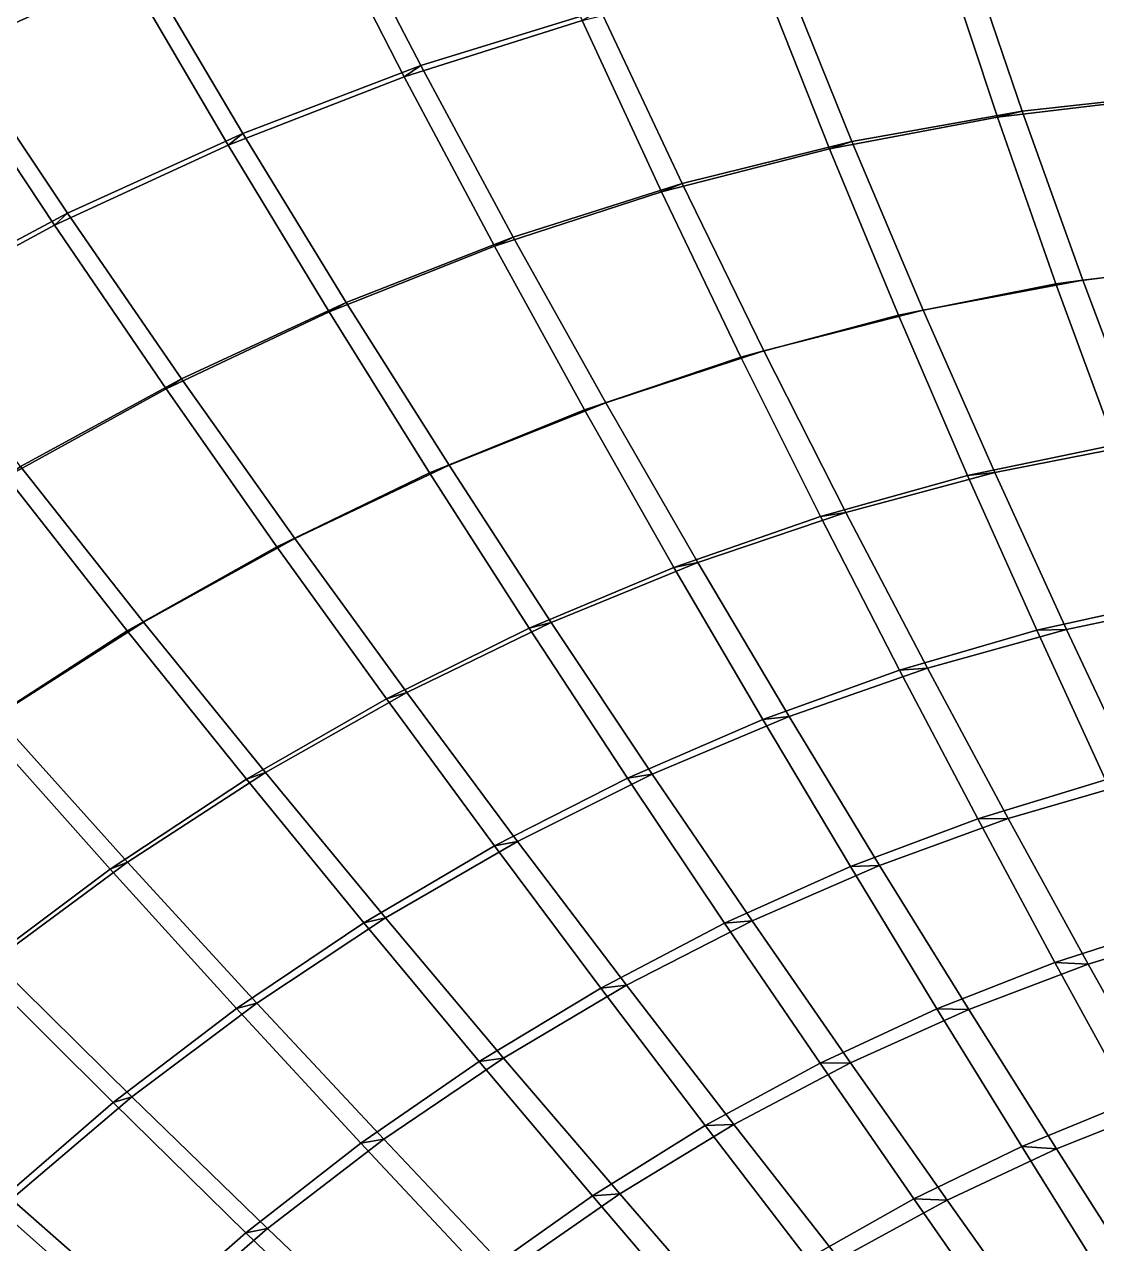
# Model space of a CAD drawing. Header units: metres. Extents: x -2184624 to 1125696, y -1900362 to 1900362.
# Drawn here: x -551038 to -291223, y 534215 to 829668 of the extents above; entities that cross this region are included whole.
import ezdxf

# ---------------------------------------------------------------- set-up
doc = ezdxf.new("R2010")
doc.units = ezdxf.units.M

msp = doc.modelspace()

# ---------------------------------------------------------------- linework, layer by layer
for points in [[(-568374.1, 825497.8, 518238.47), (-596296.6, 868644.2, 513343.06), (-548344.06, 889722.9, 503576.94), (-523217.12, 845692.3, 508190.12)], [(-570933.75, 822083.06, 499198.16), (-598289.75, 864705.94, 494231.94), (-550800.44, 885840.25, 484298.2), (-526221.6, 842351.7, 488986.88)], [(-454986.9, 819664.5, 499900.3), (-477371.88, 862793.94, 497687.3), (-431048.53, 876757.8, 486726), (-411419.12, 833135.7, 488677.8)], [(-458994.6, 816975, 480598.88), (-480835.62, 859569.8, 478313.94), (-434984.4, 873695.3, 467175.8), (-415883, 830623.44, 469206.3)], [(-498102.72, 803235.7, 510652.4), (-523217.12, 845692.3, 508190.12), (-477371.88, 862793.94, 497687.3), (-454986.9, 819664.5, 499900.3)], [(-480835.62, 859569.8, 478313.94), (-477371.88, 862793.94, 497687.3), (-454986.9, 819664.5, 499900.3), (-458994.6, 816975, 480598.88)], [(-458994.6, 816975, 480598.88), (-454986.9, 819664.5, 499900.3), (-477371.88, 862793.94, 497687.3), (-480835.62, 859569.8, 478313.94)], [(-501667.4, 800412.94, 491515.03), (-526221.6, 842351.7, 488986.88), (-480835.62, 859569.8, 478313.94), (-458994.6, 816975, 480598.88)], [(-315227.8, 807168.8, 444611.6), (-329147.53, 849086.44, 444960.3), (-285932.53, 853888.4, 432080.8), (-274650.2, 812036.44, 431500.84)], [(-309297.88, 808625.94, 464347.66), (-323736.84, 851099.2, 464787.56), (-280034.03, 855571.9, 452092.2), (-268244.5, 813152.8, 451410.28)], [(-350499.06, 801267.5, 476770.12), (-367600.8, 843619.44, 476977.34), (-323736.84, 851099.2, 464787.56), (-309297.88, 808625.94, 464347.66)], [(-329147.53, 849086.44, 444960.3), (-323736.84, 851099.2, 464787.56), (-309297.88, 808625.94, 464347.66), (-315227.8, 807168.8, 444611.6)], [(-315227.8, 807168.8, 444611.6), (-309297.88, 808625.94, 464347.66), (-323736.84, 851099.2, 464787.56), (-329147.53, 849086.44, 444960.3)], [(-355963.3, 799522.5, 457204.7), (-372532.8, 841331.7, 457330.34), (-329147.53, 849086.44, 444960.3), (-315227.8, 807168.8, 444611.6)], [(-570933.75, 822083.06, 499198.16), (-568374.1, 825497.8, 518238.47), (-523217.12, 845692.3, 508190.12), (-526221.6, 842351.7, 488986.88)], [(-526221.6, 842351.7, 488986.88), (-523217.12, 845692.3, 508190.12), (-568374.1, 825497.8, 518238.47), (-570933.75, 822083.06, 499198.16)], [(-540569.44, 783891.44, 520938.06), (-568374.1, 825497.8, 518238.47), (-523217.12, 845692.3, 508190.12), (-498102.72, 803235.7, 510652.4)], [(-526221.6, 842351.7, 488986.88), (-523217.12, 845692.3, 508190.12), (-498102.72, 803235.7, 510652.4), (-501667.4, 800412.94, 491515.03)], [(-501667.4, 800412.94, 491515.03), (-498102.72, 803235.7, 510652.4), (-523217.12, 845692.3, 508190.12), (-526221.6, 842351.7, 488986.88)], [(-543705.56, 780976.3, 501958.3), (-570933.75, 822083.06, 499198.16), (-526221.6, 842351.7, 488986.88), (-501667.4, 800412.94, 491515.03)], [(-391653.53, 791080.75, 488693.4), (-411419.12, 833135.7, 488677.8), (-367600.8, 843619.44, 476977.34), (-350499.06, 801267.5, 476770.12)], [(-372532.8, 841331.7, 457330.34), (-367600.8, 843619.44, 476977.34), (-350499.06, 801267.5, 476770.12), (-355963.3, 799522.5, 457204.7)], [(-355963.3, 799522.5, 457204.7), (-350499.06, 801267.5, 476770.12), (-367600.8, 843619.44, 476977.34), (-372532.8, 841331.7, 457330.34)], [(-396663.34, 789097.1, 469294.97), (-415883, 830623.44, 469206.3), (-372532.8, 841331.7, 457330.34), (-355963.3, 799522.5, 457204.7)], [(-458994.6, 816975, 480598.88), (-454986.9, 819664.5, 499900.3), (-411419.12, 833135.7, 488677.8), (-415883, 830623.44, 469206.3)], [(-415883, 830623.44, 469206.3), (-411419.12, 833135.7, 488677.8), (-454986.9, 819664.5, 499900.3), (-458994.6, 816975, 480598.88)], [(-437137.16, 775904.9, 480892.94), (-458994.6, 816975, 480598.88), (-415883, 830623.44, 469206.3), (-396663.34, 789097.1, 469294.97)], [(-432569.4, 778081.1, 500128.88), (-454986.9, 819664.5, 499900.3), (-411419.12, 833135.7, 488677.8), (-391653.53, 791080.75, 488693.4)], [(-415883, 830623.44, 469206.3), (-411419.12, 833135.7, 488677.8), (-391653.53, 791080.75, 488693.4), (-396663.34, 789097.1, 469294.97)], [(-396663.34, 789097.1, 469294.97), (-391653.53, 791080.75, 488693.4), (-411419.12, 833135.7, 488677.8), (-415883, 830623.44, 469206.3)], [(-582193.2, 761685.8, 530758.44), (-612636.6, 802268, 527833.5), (-568374.1, 825497.8, 518238.47), (-540569.44, 783891.44, 520938.06)], [(-570933.75, 822083.06, 499198.16), (-568374.1, 825497.8, 518238.47), (-540569.44, 783891.44, 520938.06), (-543705.56, 780976.3, 501958.3)], [(-543705.56, 780976.3, 501958.3), (-540569.44, 783891.44, 520938.06), (-568374.1, 825497.8, 518238.47), (-570933.75, 822083.06, 499198.16)], [(-584916.44, 758716.56, 511929.6), (-614767, 798818.4, 508948.84), (-570933.75, 822083.06, 499198.16), (-543705.56, 780976.3, 501958.3)], [(-501667.4, 800412.94, 491515.03), (-498102.72, 803235.7, 510652.4), (-454986.9, 819664.5, 499900.3), (-458994.6, 816975, 480598.88)], [(-458994.6, 816975, 480598.88), (-454986.9, 819664.5, 499900.3), (-498102.72, 803235.7, 510652.4), (-501667.4, 800412.94, 491515.03)], [(-473058.1, 762297.2, 511083.88), (-498102.72, 803235.7, 510652.4), (-454986.9, 819664.5, 499900.3), (-432569.4, 778081.1, 500128.88)], [(-458994.6, 816975, 480598.88), (-454986.9, 819664.5, 499900.3), (-432569.4, 778081.1, 500128.88), (-437137.16, 775904.9, 480892.94)], [(-437137.16, 775904.9, 480892.94), (-432569.4, 778081.1, 500128.88), (-454986.9, 819664.5, 499900.3), (-458994.6, 816975, 480598.88)], [(-477197.34, 759971.06, 492005.25), (-501667.4, 800412.94, 491515.03), (-458994.6, 816975, 480598.88), (-437137.16, 775904.9, 480892.94)], [(-315227.8, 807168.8, 444611.6), (-309297.88, 808625.94, 464347.66), (-268244.5, 813152.8, 451410.28), (-274650.2, 812036.44, 431500.84)], [(-274650.2, 812036.44, 431500.84), (-268244.5, 813152.8, 451410.28), (-309297.88, 808625.94, 464347.66), (-315227.8, 807168.8, 444611.6)], [(-294594.66, 767683.94, 462185.28), (-309297.88, 808625.94, 464347.66), (-268244.5, 813152.8, 451410.28), (-256090.84, 772268.94, 449060.5)], [(-301066.72, 766762.94, 442539.16), (-315227.8, 807168.8, 444611.6), (-274650.2, 812036.44, 431500.84), (-263028, 771699.8, 429252.8)], [(-355963.3, 799522.5, 457204.7), (-350499.06, 801267.5, 476770.12), (-309297.88, 808625.94, 464347.66), (-315227.8, 807168.8, 444611.6)], [(-315227.8, 807168.8, 444611.6), (-309297.88, 808625.94, 464347.66), (-350499.06, 801267.5, 476770.12), (-355963.3, 799522.5, 457204.7)], [(-339249.84, 759215.25, 455302.12), (-355963.3, 799522.5, 457204.7), (-315227.8, 807168.8, 444611.6), (-301066.72, 766762.94, 442539.16)], [(-333231.97, 760436.75, 474788.12), (-350499.06, 801267.5, 476770.12), (-309297.88, 808625.94, 464347.66), (-294594.66, 767683.94, 462185.28)], [(-315227.8, 807168.8, 444611.6), (-309297.88, 808625.94, 464347.66), (-294594.66, 767683.94, 462185.28), (-301066.72, 766762.94, 442539.16)], [(-301066.72, 766762.94, 442539.16), (-294594.66, 767683.94, 462185.28), (-309297.88, 808625.94, 464347.66), (-315227.8, 807168.8, 444611.6)], [(-543705.56, 780976.3, 501958.3), (-540569.44, 783891.44, 520938.06), (-498102.72, 803235.7, 510652.4), (-501667.4, 800412.94, 491515.03)], [(-501667.4, 800412.94, 491515.03), (-498102.72, 803235.7, 510652.4), (-540569.44, 783891.44, 520938.06), (-543705.56, 780976.3, 501958.3)], [(-512934.38, 743769.4, 521562.28), (-540569.44, 783891.44, 520938.06), (-498102.72, 803235.7, 510652.4), (-473058.1, 762297.2, 511083.88)], [(-501667.4, 800412.94, 491515.03), (-498102.72, 803235.7, 510652.4), (-473058.1, 762297.2, 511083.88), (-477197.34, 759971.06, 492005.25)], [(-477197.34, 759971.06, 492005.25), (-473058.1, 762297.2, 511083.88), (-498102.72, 803235.7, 510652.4), (-501667.4, 800412.94, 491515.03)], [(-396663.34, 789097.1, 469294.97), (-391653.53, 791080.75, 488693.4), (-350499.06, 801267.5, 476770.12), (-355963.3, 799522.5, 457204.7)], [(-355963.3, 799522.5, 457204.7), (-350499.06, 801267.5, 476770.12), (-391653.53, 791080.75, 488693.4), (-396663.34, 789097.1, 469294.97)], [(-371821.34, 750530.44, 486884.1), (-391653.53, 791080.75, 488693.4), (-350499.06, 801267.5, 476770.12), (-333231.97, 760436.75, 474788.12)], [(-355963.3, 799522.5, 457204.7), (-350499.06, 801267.5, 476770.12), (-333231.97, 760436.75, 474788.12), (-339249.84, 759215.25, 455302.12)], [(-339249.84, 759215.25, 455302.12), (-333231.97, 760436.75, 474788.12), (-350499.06, 801267.5, 476770.12), (-355963.3, 799522.5, 457204.7)], [(-516659.62, 741333.25, 502635.22), (-543705.56, 780976.3, 501958.3), (-501667.4, 800412.94, 491515.03), (-477197.34, 759971.06, 492005.25)], [(-377396.9, 749056.56, 467555.66), (-396663.34, 789097.1, 469294.97), (-355963.3, 799522.5, 457204.7), (-339249.84, 759215.25, 455302.12)], [(-437137.16, 775904.9, 480892.94), (-432569.4, 778081.1, 500128.88), (-391653.53, 791080.75, 488693.4), (-396663.34, 789097.1, 469294.97)], [(-396663.34, 789097.1, 469294.97), (-391653.53, 791080.75, 488693.4), (-432569.4, 778081.1, 500128.88), (-437137.16, 775904.9, 480892.94)], [(-415329.22, 736299.3, 479309.78), (-437137.16, 775904.9, 480892.94), (-396663.34, 789097.1, 469294.97), (-377396.9, 749056.56, 467555.66)], [(-410183.03, 737980.94, 498484.22), (-432569.4, 778081.1, 500128.88), (-391653.53, 791080.75, 488693.4), (-371821.34, 750530.44, 486884.1)], [(-396663.34, 789097.1, 469294.97), (-391653.53, 791080.75, 488693.4), (-371821.34, 750530.44, 486884.1), (-377396.9, 749056.56, 467555.66)], [(-377396.9, 749056.56, 467555.66), (-371821.34, 750530.44, 486884.1), (-391653.53, 791080.75, 488693.4), (-396663.34, 789097.1, 469294.97)], [(-584916.44, 758716.56, 511929.6), (-582193.2, 761685.8, 530758.44), (-540569.44, 783891.44, 520938.06), (-543705.56, 780976.3, 501958.3)], [(-543705.56, 780976.3, 501958.3), (-540569.44, 783891.44, 520938.06), (-582193.2, 761685.8, 530758.44), (-584916.44, 758716.56, 511929.6)], [(-552017, 722548.9, 531565.56), (-582193.2, 761685.8, 530758.44), (-540569.44, 783891.44, 520938.06), (-512934.38, 743769.4, 521562.28)], [(-543705.56, 780976.3, 501958.3), (-540569.44, 783891.44, 520938.06), (-512934.38, 743769.4, 521562.28), (-516659.62, 741333.25, 502635.22)], [(-516659.62, 741333.25, 502635.22), (-512934.38, 743769.4, 521562.28), (-540569.44, 783891.44, 520938.06), (-543705.56, 780976.3, 501958.3)], [(-555343.9, 720039.9, 512784.03), (-584916.44, 758716.56, 511929.6), (-543705.56, 780976.3, 501958.3), (-516659.62, 741333.25, 502635.22)], [(-477197.34, 759971.06, 492005.25), (-473058.1, 762297.2, 511083.88), (-432569.4, 778081.1, 500128.88), (-437137.16, 775904.9, 480892.94)], [(-437137.16, 775904.9, 480892.94), (-432569.4, 778081.1, 500128.88), (-473058.1, 762297.2, 511083.88), (-477197.34, 759971.06, 492005.25)], [(-448140.34, 722814.9, 509595.72), (-473058.1, 762297.2, 511083.88), (-432569.4, 778081.1, 500128.88), (-410183.03, 737980.94, 498484.22)], [(-437137.16, 775904.9, 480892.94), (-432569.4, 778081.1, 500128.88), (-410183.03, 737980.94, 498484.22), (-415329.22, 736299.3, 479309.78)], [(-415329.22, 736299.3, 479309.78), (-410183.03, 737980.94, 498484.22), (-432569.4, 778081.1, 500128.88), (-437137.16, 775904.9, 480892.94)], [(-452870.9, 720967.1, 490571.1), (-477197.34, 759971.06, 492005.25), (-437137.16, 775904.9, 480892.94), (-415329.22, 736299.3, 479309.78)], [(-301066.72, 766762.94, 442539.16), (-294594.66, 767683.94, 462185.28), (-256090.84, 772268.94, 449060.5), (-263028, 771699.8, 429252.8)], [(-263028, 771699.8, 429252.8), (-256090.84, 772268.94, 449060.5), (-294594.66, 767683.94, 462185.28), (-301066.72, 766762.94, 442539.16)], [(-286748.66, 727804.56, 438849.7), (-301066.72, 766762.94, 442539.16), (-263028, 771699.8, 429252.8), (-251157.2, 732816.75, 425443.53)], [(-279710.1, 728206.94, 458404.44), (-294594.66, 767683.94, 462185.28), (-256090.84, 772268.94, 449060.5), (-243663.02, 732856.5, 445146.97)], [(-339249.84, 759215.25, 455302.12), (-333231.97, 760436.75, 474788.12), (-294594.66, 767683.94, 462185.28), (-301066.72, 766762.94, 442539.16)], [(-301066.72, 766762.94, 442539.16), (-294594.66, 767683.94, 462185.28), (-333231.97, 760436.75, 474788.12), (-339249.84, 759215.25, 455302.12)], [(-322471.3, 720344.5, 451728.72), (-339249.84, 759215.25, 455302.12), (-301066.72, 766762.94, 442539.16), (-286748.66, 727804.56, 438849.7)], [(-315876.7, 721059.5, 471134.84), (-333231.97, 760436.75, 474788.12), (-294594.66, 767683.94, 462185.28), (-279710.1, 728206.94, 458404.44)], [(-301066.72, 766762.94, 442539.16), (-294594.66, 767683.94, 462185.28), (-279710.1, 728206.94, 458404.44), (-286748.66, 727804.56, 438849.7)], [(-286748.66, 727804.56, 438849.7), (-279710.1, 728206.94, 458404.44), (-294594.66, 767683.94, 462185.28), (-301066.72, 766762.94, 442539.16)], [(-516659.62, 741333.25, 502635.22), (-512934.38, 743769.4, 521562.28), (-473058.1, 762297.2, 511083.88), (-477197.34, 759971.06, 492005.25)], [(-477197.34, 759971.06, 492005.25), (-473058.1, 762297.2, 511083.88), (-512934.38, 743769.4, 521562.28), (-516659.62, 741333.25, 502635.22)], [(-485520.97, 705070.4, 520222.8), (-512934.38, 743769.4, 521562.28), (-473058.1, 762297.2, 511083.88), (-448140.34, 722814.9, 509595.72)], [(-477197.34, 759971.06, 492005.25), (-473058.1, 762297.2, 511083.88), (-448140.34, 722814.9, 509595.72), (-452870.9, 720967.1, 490571.1)], [(-452870.9, 720967.1, 490571.1), (-448140.34, 722814.9, 509595.72), (-473058.1, 762297.2, 511083.88), (-477197.34, 759971.06, 492005.25)], [(-489850.6, 703095.25, 501343), (-516659.62, 741333.25, 502635.22), (-477197.34, 759971.06, 492005.25), (-452870.9, 720967.1, 490571.1)], [(-377396.9, 749056.56, 467555.66), (-371821.34, 750530.44, 486884.1), (-333231.97, 760436.75, 474788.12), (-339249.84, 759215.25, 455302.12)], [(-339249.84, 759215.25, 455302.12), (-333231.97, 760436.75, 474788.12), (-371821.34, 750530.44, 486884.1), (-377396.9, 749056.56, 467555.66)], [(-351992.97, 711417.25, 483352.84), (-371821.34, 750530.44, 486884.1), (-333231.97, 760436.75, 474788.12), (-315876.7, 721059.5, 471134.84)], [(-339249.84, 759215.25, 455302.12), (-333231.97, 760436.75, 474788.12), (-315876.7, 721059.5, 471134.84), (-322471.3, 720344.5, 451728.72)], [(-322471.3, 720344.5, 451728.72), (-315876.7, 721059.5, 471134.84), (-333231.97, 760436.75, 474788.12), (-339249.84, 759215.25, 455302.12)], [(-358156.16, 710436.25, 464093.9), (-377396.9, 749056.56, 467555.66), (-339249.84, 759215.25, 455302.12), (-322471.3, 720344.5, 451728.72)], [(-415329.22, 736299.3, 479309.78), (-410183.03, 737980.94, 498484.22), (-371821.34, 750530.44, 486884.1), (-377396.9, 749056.56, 467555.66)], [(-377396.9, 749056.56, 467555.66), (-371821.34, 750530.44, 486884.1), (-410183.03, 737980.94, 498484.22), (-415329.22, 736299.3, 479309.78)], [(-387891.44, 699295.9, 495069.1), (-410183.03, 737980.94, 498484.22), (-371821.34, 750530.44, 486884.1), (-351992.97, 711417.25, 483352.84)], [(-377396.9, 749056.56, 467555.66), (-371821.34, 750530.44, 486884.1), (-351992.97, 711417.25, 483352.84), (-358156.16, 710436.25, 464093.9)], [(-358156.16, 710436.25, 464093.9), (-351992.97, 711417.25, 483352.84), (-371821.34, 750530.44, 486884.1), (-377396.9, 749056.56, 467555.66)], [(-393636.56, 698092.4, 475954.84), (-415329.22, 736299.3, 479309.78), (-377396.9, 749056.56, 467555.66), (-358156.16, 710436.25, 464093.9)], [(-555343.9, 720039.9, 512784.03), (-552017, 722548.9, 531565.56), (-512934.38, 743769.4, 521562.28), (-516659.62, 741333.25, 502635.22)], [(-516659.62, 741333.25, 502635.22), (-512934.38, 743769.4, 521562.28), (-552017, 722548.9, 531565.56), (-555343.9, 720039.9, 512784.03)], [(-522154.66, 684796.56, 530366.3), (-552017, 722548.9, 531565.56), (-512934.38, 743769.4, 521562.28), (-485520.97, 705070.4, 520222.8)], [(-516659.62, 741333.25, 502635.22), (-512934.38, 743769.4, 521562.28), (-485520.97, 705070.4, 520222.8), (-489850.6, 703095.25, 501343)], [(-489850.6, 703095.25, 501343), (-485520.97, 705070.4, 520222.8), (-512934.38, 743769.4, 521562.28), (-516659.62, 741333.25, 502635.22)], [(-526098.9, 682730.3, 511625.9), (-555343.9, 720039.9, 512784.03), (-516659.62, 741333.25, 502635.22), (-489850.6, 703095.25, 501343)], [(-452870.9, 720967.1, 490571.1), (-448140.34, 722814.9, 509595.72), (-410183.03, 737980.94, 498484.22), (-415329.22, 736299.3, 479309.78)], [(-415329.22, 736299.3, 479309.78), (-410183.03, 737980.94, 498484.22), (-448140.34, 722814.9, 509595.72), (-452870.9, 720967.1, 490571.1)], [(-428748.8, 683335.1, 487317.94), (-452870.9, 720967.1, 490571.1), (-415329.22, 736299.3, 479309.78), (-393636.56, 698092.4, 475954.84)], [(-423407.75, 684720.6, 506290.75), (-448140.34, 722814.9, 509595.72), (-410183.03, 737980.94, 498484.22), (-387891.44, 699295.9, 495069.1)], [(-415329.22, 736299.3, 479309.78), (-410183.03, 737980.94, 498484.22), (-387891.44, 699295.9, 495069.1), (-393636.56, 698092.4, 475954.84)], [(-393636.56, 698092.4, 475954.84), (-387891.44, 699295.9, 495069.1), (-410183.03, 737980.94, 498484.22), (-415329.22, 736299.3, 479309.78)], [(-322471.3, 720344.5, 451728.72), (-315876.7, 721059.5, 471134.84), (-279710.1, 728206.94, 458404.44), (-286748.66, 727804.56, 438849.7)], [(-286748.66, 727804.56, 438849.7), (-279710.1, 728206.94, 458404.44), (-315876.7, 721059.5, 471134.84), (-322471.3, 720344.5, 451728.72)], [(-305705.8, 682839.8, 446583.56), (-322471.3, 720344.5, 451728.72), (-286748.66, 727804.56, 438849.7), (-272358.4, 690224.44, 433642.84)], [(-298509.38, 683063.94, 465906.56), (-315876.7, 721059.5, 471134.84), (-279710.1, 728206.94, 458404.44), (-264727.34, 690124.2, 453101.9)], [(-557876.5, 662052.8, 540024.8), (-590129.4, 698698.75, 541092.1), (-552017, 722548.9, 531565.56), (-522154.66, 684796.56, 530366.3)], [(-555343.9, 720039.9, 512784.03), (-552017, 722548.9, 531565.56), (-522154.66, 684796.56, 530366.3), (-526098.9, 682730.3, 511625.9)], [(-526098.9, 682730.3, 511625.9), (-522154.66, 684796.56, 530366.3), (-552017, 722548.9, 531565.56), (-555343.9, 720039.9, 512784.03)], [(-489850.6, 703095.25, 501343), (-485520.97, 705070.4, 520222.8), (-448140.34, 722814.9, 509595.72), (-452870.9, 720967.1, 490571.1)], [(-452870.9, 720967.1, 490571.1), (-448140.34, 722814.9, 509595.72), (-485520.97, 705070.4, 520222.8), (-489850.6, 703095.25, 501343)], [(-463332.25, 666197.9, 498186.12), (-489850.6, 703095.25, 501343), (-452870.9, 720967.1, 490571.1), (-428748.8, 683335.1, 487317.94)], [(-458380.38, 667727.6, 517021.7), (-485520.97, 705070.4, 520222.8), (-448140.34, 722814.9, 509595.72), (-423407.75, 684720.6, 506290.75)], [(-452870.9, 720967.1, 490571.1), (-448140.34, 722814.9, 509595.72), (-423407.75, 684720.6, 506290.75), (-428748.8, 683335.1, 487317.94)], [(-428748.8, 683335.1, 487317.94), (-423407.75, 684720.6, 506290.75), (-448140.34, 722814.9, 509595.72), (-452870.9, 720967.1, 490571.1)], [(-358156.16, 710436.25, 464093.9), (-351992.97, 711417.25, 483352.84), (-315876.7, 721059.5, 471134.84), (-322471.3, 720344.5, 451728.72)], [(-322471.3, 720344.5, 451728.72), (-315876.7, 721059.5, 471134.84), (-351992.97, 711417.25, 483352.84), (-358156.16, 710436.25, 464093.9)], [(-332238.38, 673668.7, 478195.34), (-351992.97, 711417.25, 483352.84), (-315876.7, 721059.5, 471134.84), (-298509.38, 683063.94, 465906.56)], [(-322471.3, 720344.5, 451728.72), (-315876.7, 721059.5, 471134.84), (-298509.38, 683063.94, 465906.56), (-305705.8, 682839.8, 446583.56)], [(-305705.8, 682839.8, 446583.56), (-298509.38, 683063.94, 465906.56), (-315876.7, 721059.5, 471134.84), (-322471.3, 720344.5, 451728.72)], [(-561451.75, 659928.8, 521417.94), (-593074.4, 696151.4, 522449.53), (-555343.9, 720039.9, 512784.03), (-526098.9, 682730.3, 511625.9)], [(-339013.2, 673165.44, 459008.22), (-358156.16, 710436.25, 464093.9), (-322471.3, 720344.5, 451728.72), (-305705.8, 682839.8, 446583.56)], [(-393636.56, 698092.4, 475954.84), (-387891.44, 699295.9, 495069.1), (-351992.97, 711417.25, 483352.84), (-358156.16, 710436.25, 464093.9)], [(-358156.16, 710436.25, 464093.9), (-351992.97, 711417.25, 483352.84), (-387891.44, 699295.9, 495069.1), (-393636.56, 698092.4, 475954.84)], [(-372125.66, 661213, 470925.97), (-393636.56, 698092.4, 475954.84), (-358156.16, 710436.25, 464093.9), (-339013.2, 673165.44, 459008.22)], [(-365758.72, 661953, 489978.66), (-387891.44, 699295.9, 495069.1), (-351992.97, 711417.25, 483352.84), (-332238.38, 673668.7, 478195.34)], [(-358156.16, 710436.25, 464093.9), (-351992.97, 711417.25, 483352.84), (-332238.38, 673668.7, 478195.34), (-339013.2, 673165.44, 459008.22)], [(-339013.2, 673165.44, 459008.22), (-332238.38, 673668.7, 478195.34), (-351992.97, 711417.25, 483352.84), (-358156.16, 710436.25, 464093.9)], [(-526098.9, 682730.3, 511625.9), (-522154.66, 684796.56, 530366.3), (-485520.97, 705070.4, 520222.8), (-489850.6, 703095.25, 501343)], [(-489850.6, 703095.25, 501343), (-485520.97, 705070.4, 520222.8), (-522154.66, 684796.56, 530366.3), (-526098.9, 682730.3, 511625.9)], [(-492651.47, 648362.94, 527262.75), (-522154.66, 684796.56, 530366.3), (-485520.97, 705070.4, 520222.8), (-458380.38, 667727.6, 517021.7)], [(-489850.6, 703095.25, 501343), (-485520.97, 705070.4, 520222.8), (-458380.38, 667727.6, 517021.7), (-463332.25, 666197.9, 498186.12)], [(-463332.25, 666197.9, 498186.12), (-458380.38, 667727.6, 517021.7), (-485520.97, 705070.4, 520222.8), (-489850.6, 703095.25, 501343)], [(-497229.6, 646724.2, 508559.75), (-526098.9, 682730.3, 511625.9), (-489850.6, 703095.25, 501343), (-463332.25, 666197.9, 498186.12)], [(-428748.8, 683335.1, 487317.94), (-423407.75, 684720.6, 506290.75), (-387891.44, 699295.9, 495069.1), (-393636.56, 698092.4, 475954.84)], [(-393636.56, 698092.4, 475954.84), (-387891.44, 699295.9, 495069.1), (-423407.75, 684720.6, 506290.75), (-428748.8, 683335.1, 487317.94)], [(-404890.75, 647004.1, 482342.7), (-428748.8, 683335.1, 487317.94), (-393636.56, 698092.4, 475954.84), (-372125.66, 661213, 470925.97)], [(-398917.44, 647941.5, 501263.25), (-423407.75, 684720.6, 506290.75), (-387891.44, 699295.9, 495069.1), (-365758.72, 661953, 489978.66)], [(-393636.56, 698092.4, 475954.84), (-387891.44, 699295.9, 495069.1), (-365758.72, 661953, 489978.66), (-372125.66, 661213, 470925.97)], [(-372125.66, 661213, 470925.97), (-365758.72, 661953, 489978.66), (-387891.44, 699295.9, 495069.1), (-393636.56, 698092.4, 475954.84)], [(-289031.84, 646626.7, 439958.9), (-305705.8, 682839.8, 446583.56), (-272358.4, 690224.44, 433642.84), (-257980.48, 653949.5, 427012.53)], [(-305705.8, 682839.8, 446583.56), (-298509.38, 683063.94, 465906.56), (-264727.34, 690124.2, 453101.9), (-272358.4, 690224.44, 433642.84)], [(-272358.4, 690224.44, 433642.84), (-264727.34, 690124.2, 453101.9), (-298509.38, 683063.94, 465906.56), (-305705.8, 682839.8, 446583.56)], [(-281206.53, 646374.06, 459192.47), (-298509.38, 683063.94, 465906.56), (-264727.34, 690124.2, 453101.9), (-249729.02, 653361.25, 446368.53)], [(-561451.75, 659928.8, 521417.94), (-557876.5, 662052.8, 540024.8), (-522154.66, 684796.56, 530366.3), (-526098.9, 682730.3, 511625.9)], [(-526098.9, 682730.3, 511625.9), (-522154.66, 684796.56, 530366.3), (-557876.5, 662052.8, 540024.8), (-561451.75, 659928.8, 521417.94)], [(-530287.8, 624967.5, 518436.88), (-561451.75, 659928.8, 521417.94), (-526098.9, 682730.3, 511625.9), (-497229.6, 646724.2, 508559.75)], [(-526067.06, 626682.9, 537012.5), (-557876.5, 662052.8, 540024.8), (-522154.66, 684796.56, 530366.3), (-492651.47, 648362.94, 527262.75)], [(-526098.9, 682730.3, 511625.9), (-522154.66, 684796.56, 530366.3), (-492651.47, 648362.94, 527262.75), (-497229.6, 646724.2, 508559.75)], [(-497229.6, 646724.2, 508559.75), (-492651.47, 648362.94, 527262.75), (-522154.66, 684796.56, 530366.3), (-526098.9, 682730.3, 511625.9)], [(-463332.25, 666197.9, 498186.12), (-458380.38, 667727.6, 517021.7), (-423407.75, 684720.6, 506290.75), (-428748.8, 683335.1, 487317.94)], [(-428748.8, 683335.1, 487317.94), (-423407.75, 684720.6, 506290.75), (-458380.38, 667727.6, 517021.7), (-463332.25, 666197.9, 498186.12)], [(-437159.5, 630570.5, 493261.1), (-463332.25, 666197.9, 498186.12), (-428748.8, 683335.1, 487317.94), (-404890.75, 647004.1, 482342.7)], [(-431564.8, 631668.6, 512052.78), (-458380.38, 667727.6, 517021.7), (-423407.75, 684720.6, 506290.75), (-398917.44, 647941.5, 501263.25)], [(-428748.8, 683335.1, 487317.94), (-423407.75, 684720.6, 506290.75), (-398917.44, 647941.5, 501263.25), (-404890.75, 647004.1, 482342.7)], [(-404890.75, 647004.1, 482342.7), (-398917.44, 647941.5, 501263.25), (-423407.75, 684720.6, 506290.75), (-428748.8, 683335.1, 487317.94)], [(-339013.2, 673165.44, 459008.22), (-332238.38, 673668.7, 478195.34), (-298509.38, 683063.94, 465906.56), (-305705.8, 682839.8, 446583.56)], [(-305705.8, 682839.8, 446583.56), (-298509.38, 683063.94, 465906.56), (-332238.38, 673668.7, 478195.34), (-339013.2, 673165.44, 459008.22)], [(-320040.28, 637168.56, 452389.56), (-339013.2, 673165.44, 459008.22), (-305705.8, 682839.8, 446583.56), (-289031.84, 646626.7, 439958.9)], [(-312627.53, 637207.7, 471499.62), (-332238.38, 673668.7, 478195.34), (-298509.38, 683063.94, 465906.56), (-281206.53, 646374.06, 459192.47)], [(-305705.8, 682839.8, 446583.56), (-298509.38, 683063.94, 465906.56), (-281206.53, 646374.06, 459192.47), (-289031.84, 646626.7, 439958.9)], [(-289031.84, 646626.7, 439958.9), (-281206.53, 646374.06, 459192.47), (-298509.38, 683063.94, 465906.56), (-305705.8, 682839.8, 446583.56)], [(-372125.66, 661213, 470925.97), (-365758.72, 661953, 489978.66), (-332238.38, 673668.7, 478195.34), (-339013.2, 673165.44, 459008.22)], [(-339013.2, 673165.44, 459008.22), (-332238.38, 673668.7, 478195.34), (-365758.72, 661953, 489978.66), (-372125.66, 661213, 470925.97)], [(-343848.4, 625875.94, 483299.8), (-365758.72, 661953, 489978.66), (-332238.38, 673668.7, 478195.34), (-312627.53, 637207.7, 471499.62)], [(-339013.2, 673165.44, 459008.22), (-332238.38, 673668.7, 478195.34), (-312627.53, 637207.7, 471499.62), (-320040.28, 637168.56, 452389.56)], [(-320040.28, 637168.56, 452389.56), (-312627.53, 637207.7, 471499.62), (-332238.38, 673668.7, 478195.34), (-339013.2, 673165.44, 459008.22)], [(-350862.53, 625586.2, 464312.94), (-372125.66, 661213, 470925.97), (-339013.2, 673165.44, 459008.22), (-320040.28, 637168.56, 452389.56)], [(-497229.6, 646724.2, 508559.75), (-492651.47, 648362.94, 527262.75), (-458380.38, 667727.6, 517021.7), (-463332.25, 666197.9, 498186.12)], [(-463332.25, 666197.9, 498186.12), (-458380.38, 667727.6, 517021.7), (-492651.47, 648362.94, 527262.75), (-497229.6, 646724.2, 508559.75)], [(-463553.66, 613177.44, 522348.5), (-492651.47, 648362.94, 527262.75), (-458380.38, 667727.6, 517021.7), (-431564.8, 631668.6, 512052.78)], [(-463332.25, 666197.9, 498186.12), (-458380.38, 667727.6, 517021.7), (-431564.8, 631668.6, 512052.78), (-437159.5, 630570.5, 493261.1)], [(-437159.5, 630570.5, 493261.1), (-431564.8, 631668.6, 512052.78), (-458380.38, 667727.6, 517021.7), (-463332.25, 666197.9, 498186.12)], [(-468785.22, 611952.7, 503681.75), (-497229.6, 646724.2, 508559.75), (-463332.25, 666197.9, 498186.12), (-437159.5, 630570.5, 493261.1)], [(-558477, 602752.7, 546268), (-592525.7, 636908.1, 549194.9), (-557876.5, 662052.8, 540024.8), (-526067.06, 626682.9, 537012.5)], [(-561451.75, 659928.8, 521417.94), (-557876.5, 662052.8, 540024.8), (-526067.06, 626682.9, 537012.5), (-530287.8, 624967.5, 518436.88)], [(-530287.8, 624967.5, 518436.88), (-526067.06, 626682.9, 537012.5), (-557876.5, 662052.8, 540024.8), (-561451.75, 659928.8, 521417.94)], [(-404890.75, 647004.1, 482342.7), (-398917.44, 647941.5, 501263.25), (-365758.72, 661953, 489978.66), (-372125.66, 661213, 470925.97)], [(-372125.66, 661213, 470925.97), (-365758.72, 661953, 489978.66), (-398917.44, 647941.5, 501263.25), (-404890.75, 647004.1, 482342.7)], [(-374727.25, 612402.1, 494599.47), (-398917.44, 647941.5, 501263.25), (-365758.72, 661953, 489978.66), (-343848.4, 625875.94, 483299.8)], [(-372125.66, 661213, 470925.97), (-365758.72, 661953, 489978.66), (-343848.4, 625875.94, 483299.8), (-350862.53, 625586.2, 464312.94)], [(-350862.53, 625586.2, 464312.94), (-343848.4, 625875.94, 483299.8), (-365758.72, 661953, 489978.66), (-372125.66, 661213, 470925.97)], [(-562357.25, 600991.06, 527814.1), (-595749.06, 634757.6, 530715.25), (-561451.75, 659928.8, 521417.94), (-530287.8, 624967.5, 518436.88)], [(-381357.3, 611900, 475734.47), (-404890.75, 647004.1, 482342.7), (-372125.66, 661213, 470925.97), (-350862.53, 625586.2, 464312.94)], [(-530287.8, 624967.5, 518436.88), (-526067.06, 626682.9, 537012.5), (-492651.47, 648362.94, 527262.75), (-497229.6, 646724.2, 508559.75)], [(-497229.6, 646724.2, 508559.75), (-492651.47, 648362.94, 527262.75), (-526067.06, 626682.9, 537012.5), (-530287.8, 624967.5, 518436.88)], [(-494740.9, 592521, 532148.8), (-526067.06, 626682.9, 537012.5), (-492651.47, 648362.94, 527262.75), (-463553.66, 613177.44, 522348.5)], [(-497229.6, 646724.2, 508559.75), (-492651.47, 648362.94, 527262.75), (-463553.66, 613177.44, 522348.5), (-468785.22, 611952.7, 503681.75)], [(-468785.22, 611952.7, 503681.75), (-463553.66, 613177.44, 522348.5), (-492651.47, 648362.94, 527262.75), (-497229.6, 646724.2, 508559.75)], [(-437159.5, 630570.5, 493261.1), (-431564.8, 631668.6, 512052.78), (-398917.44, 647941.5, 501263.25), (-404890.75, 647004.1, 482342.7)], [(-404890.75, 647004.1, 482342.7), (-398917.44, 647941.5, 501263.25), (-431564.8, 631668.6, 512052.78), (-437159.5, 630570.5, 493261.1)], [(-405125.22, 596818.94, 505401.84), (-431564.8, 631668.6, 512052.78), (-398917.44, 647941.5, 501263.25), (-374727.25, 612402.1, 494599.47)], [(-404890.75, 647004.1, 482342.7), (-398917.44, 647941.5, 501263.25), (-374727.25, 612402.1, 494599.47), (-381357.3, 611900, 475734.47)], [(-381357.3, 611900, 475734.47), (-374727.25, 612402.1, 494599.47), (-398917.44, 647941.5, 501263.25), (-404890.75, 647004.1, 482342.7)], [(-499625.47, 591201.4, 513602.53), (-530287.8, 624967.5, 518436.88), (-497229.6, 646724.2, 508559.75), (-468785.22, 611952.7, 503681.75)], [(-411386.22, 596139.94, 486656.4), (-437159.5, 630570.5, 493261.1), (-404890.75, 647004.1, 482342.7), (-381357.3, 611900, 475734.47)], [(-301309.34, 602367.25, 444322.9), (-320040.28, 637168.56, 452389.56), (-289031.84, 646626.7, 439958.9), (-272526.8, 611626.6, 431941.16)], [(-320040.28, 637168.56, 452389.56), (-312627.53, 637207.7, 471499.62), (-281206.53, 646374.06, 459192.47), (-289031.84, 646626.7, 439958.9)], [(-289031.84, 646626.7, 439958.9), (-281206.53, 646374.06, 459192.47), (-312627.53, 637207.7, 471499.62), (-320040.28, 637168.56, 452389.56)], [(-293230.03, 601955.25, 463347.47), (-312627.53, 637207.7, 471499.62), (-281206.53, 646374.06, 459192.47), (-264043.2, 610910.9, 451075.72)], [(-350862.53, 625586.2, 464312.94), (-343848.4, 625875.94, 483299.8), (-312627.53, 637207.7, 471499.62), (-320040.28, 637168.56, 452389.56)], [(-320040.28, 637168.56, 452389.56), (-312627.53, 637207.7, 471499.62), (-343848.4, 625875.94, 483299.8), (-350862.53, 625586.2, 464312.94)], [(-329913.2, 591133.6, 456199.16), (-350862.53, 625586.2, 464312.94), (-320040.28, 637168.56, 452389.56), (-301309.34, 602367.25, 444322.9)], [(-322223.88, 590985.5, 475112.84), (-343848.4, 625875.94, 483299.8), (-312627.53, 637207.7, 471499.62), (-293230.03, 601955.25, 463347.47)], [(-320040.28, 637168.56, 452389.56), (-312627.53, 637207.7, 471499.62), (-293230.03, 601955.25, 463347.47), (-301309.34, 602367.25, 444322.9)], [(-301309.34, 602367.25, 444322.9), (-293230.03, 601955.25, 463347.47), (-312627.53, 637207.7, 471499.62), (-320040.28, 637168.56, 452389.56)], [(-468785.22, 611952.7, 503681.75), (-463553.66, 613177.44, 522348.5), (-431564.8, 631668.6, 512052.78), (-437159.5, 630570.5, 493261.1)], [(-437159.5, 630570.5, 493261.1), (-431564.8, 631668.6, 512052.78), (-463553.66, 613177.44, 522348.5), (-468785.22, 611952.7, 503681.75)], [(-440813.97, 578344.2, 497079.44), (-468785.22, 611952.7, 503681.75), (-437159.5, 630570.5, 493261.1), (-411386.22, 596139.94, 486656.4)], [(-434906.47, 579166.8, 515708.38), (-463553.66, 613177.44, 522348.5), (-431564.8, 631668.6, 512052.78), (-405125.22, 596818.94, 505401.84)], [(-437159.5, 630570.5, 493261.1), (-431564.8, 631668.6, 512052.78), (-405125.22, 596818.94, 505401.84), (-411386.22, 596139.94, 486656.4)], [(-411386.22, 596139.94, 486656.4), (-405125.22, 596818.94, 505401.84), (-431564.8, 631668.6, 512052.78), (-437159.5, 630570.5, 493261.1)], [(-562357.25, 600991.06, 527814.1), (-558477, 602752.7, 546268), (-526067.06, 626682.9, 537012.5), (-530287.8, 624967.5, 518436.88)], [(-530287.8, 624967.5, 518436.88), (-526067.06, 626682.9, 537012.5), (-558477, 602752.7, 546268), (-562357.25, 600991.06, 527814.1)], [(-524987.44, 569760.25, 541450.4), (-558477, 602752.7, 546268), (-526067.06, 626682.9, 537012.5), (-494740.9, 592521, 532148.8)], [(-530287.8, 624967.5, 518436.88), (-526067.06, 626682.9, 537012.5), (-494740.9, 592521, 532148.8), (-499625.47, 591201.4, 513602.53)], [(-499625.47, 591201.4, 513602.53), (-494740.9, 592521, 532148.8), (-526067.06, 626682.9, 537012.5), (-530287.8, 624967.5, 518436.88)], [(-529541.8, 568375.1, 523019.62), (-562357.25, 600991.06, 527814.1), (-530287.8, 624967.5, 518436.88), (-499625.47, 591201.4, 513602.53)], [(-381357.3, 611900, 475734.47), (-374727.25, 612402.1, 494599.47), (-343848.4, 625875.94, 483299.8), (-350862.53, 625586.2, 464312.94)], [(-350862.53, 625586.2, 464312.94), (-343848.4, 625875.94, 483299.8), (-374727.25, 612402.1, 494599.47), (-381357.3, 611900, 475734.47)], [(-358208.34, 577945.1, 467574.94), (-381357.3, 611900, 475734.47), (-350862.53, 625586.2, 464312.94), (-329913.2, 591133.6, 456199.16)], [(-350894.28, 578024, 486378), (-374727.25, 612402.1, 494599.47), (-343848.4, 625875.94, 483299.8), (-322223.88, 590985.5, 475112.84)], [(-350862.53, 625586.2, 464312.94), (-343848.4, 625875.94, 483299.8), (-322223.88, 590985.5, 475112.84), (-329913.2, 591133.6, 456199.16)], [(-329913.2, 591133.6, 456199.16), (-322223.88, 590985.5, 475112.84), (-343848.4, 625875.94, 483299.8), (-350862.53, 625586.2, 464312.94)], [(-499625.47, 591201.4, 513602.53), (-494740.9, 592521, 532148.8), (-463553.66, 613177.44, 522348.5), (-468785.22, 611952.7, 503681.75)], [(-468785.22, 611952.7, 503681.75), (-463553.66, 613177.44, 522348.5), (-494740.9, 592521, 532148.8), (-499625.47, 591201.4, 513602.53)], [(-469508.38, 558559.9, 507001.44), (-499625.47, 591201.4, 513602.53), (-468785.22, 611952.7, 503681.75), (-440813.97, 578344.2, 497079.44)], [(-463938.38, 559495.4, 525517.6), (-494740.9, 592521, 532148.8), (-463553.66, 613177.44, 522348.5), (-434906.47, 579166.8, 515708.38)], [(-468785.22, 611952.7, 503681.75), (-463553.66, 613177.44, 522348.5), (-434906.47, 579166.8, 515708.38), (-440813.97, 578344.2, 497079.44)], [(-440813.97, 578344.2, 497079.44), (-434906.47, 579166.8, 515708.38), (-463553.66, 613177.44, 522348.5), (-468785.22, 611952.7, 503681.75)], [(-411386.22, 596139.94, 486656.4), (-405125.22, 596818.94, 505401.84), (-374727.25, 612402.1, 494599.47), (-381357.3, 611900, 475734.47)], [(-381357.3, 611900, 475734.47), (-374727.25, 612402.1, 494599.47), (-405125.22, 596818.94, 505401.84), (-411386.22, 596139.94, 486656.4)], [(-386067.16, 562830, 478452.94), (-411386.22, 596139.94, 486656.4), (-381357.3, 611900, 475734.47), (-358208.34, 577945.1, 467574.94)], [(-379113.34, 563101.25, 497146.75), (-405125.22, 596818.94, 505401.84), (-374727.25, 612402.1, 494599.47), (-350894.28, 578024, 486378)], [(-381357.3, 611900, 475734.47), (-374727.25, 612402.1, 494599.47), (-350894.28, 578024, 486378), (-358208.34, 577945.1, 467574.94)], [(-358208.34, 577945.1, 467574.94), (-350894.28, 578024, 486378), (-374727.25, 612402.1, 494599.47), (-381357.3, 611900, 475734.47)], [(-282891.16, 568680.7, 434887.1), (-301309.34, 602367.25, 444322.9), (-272526.8, 611626.6, 431941.16), (-256267.36, 577758.9, 422611.06)], [(-301309.34, 602367.25, 444322.9), (-293230.03, 601955.25, 463347.47), (-264043.2, 610910.9, 451075.72), (-272526.8, 611626.6, 431941.16)], [(-272526.8, 611626.6, 431941.16), (-264043.2, 610910.9, 451075.72), (-293230.03, 601955.25, 463347.47), (-301309.34, 602367.25, 444322.9)], [(-274113.78, 567830.44, 453814.16), (-293230.03, 601955.25, 463347.47), (-264043.2, 610910.9, 451075.72), (-247093.67, 576593.6, 441633.56)], [(-554157.9, 544965.6, 550248.3), (-589735.75, 576647.06, 555023.5), (-558477, 602752.7, 546268), (-524987.44, 569760.25, 541450.4)], [(-562357.25, 600991.06, 527814.1), (-558477, 602752.7, 546268), (-524987.44, 569760.25, 541450.4), (-529541.8, 568375.1, 523019.62)], [(-529541.8, 568375.1, 523019.62), (-524987.44, 569760.25, 541450.4), (-558477, 602752.7, 546268), (-562357.25, 600991.06, 527814.1)], [(-558399.25, 543542.1, 531927.56), (-593293, 574867.2, 536685.25), (-562357.25, 600991.06, 527814.1), (-529541.8, 568375.1, 523019.62)], [(-309343.1, 557775.06, 446662.03), (-329913.2, 591133.6, 456199.16), (-301309.34, 602367.25, 444322.9), (-282891.16, 568680.7, 434887.1)], [(-329913.2, 591133.6, 456199.16), (-322223.88, 590985.5, 475112.84), (-293230.03, 601955.25, 463347.47), (-301309.34, 602367.25, 444322.9)], [(-301309.34, 602367.25, 444322.9), (-293230.03, 601955.25, 463347.47), (-322223.88, 590985.5, 475112.84), (-329913.2, 591133.6, 456199.16)], [(-300947.66, 557201.56, 465491.66), (-322223.88, 590985.5, 475112.84), (-293230.03, 601955.25, 463347.47), (-274113.78, 567830.44, 453814.16)], [(-301309.34, 602367.25, 444322.9), (-293230.03, 601955.25, 463347.47), (-274113.78, 567830.44, 453814.16), (-282891.16, 568680.7, 434887.1)], [(-282891.16, 568680.7, 434887.1), (-274113.78, 567830.44, 453814.16), (-293230.03, 601955.25, 463347.47), (-301309.34, 602367.25, 444322.9)], [(-440813.97, 578344.2, 497079.44), (-434906.47, 579166.8, 515708.38), (-405125.22, 596818.94, 505401.84), (-411386.22, 596139.94, 486656.4)], [(-411386.22, 596139.94, 486656.4), (-405125.22, 596818.94, 505401.84), (-434906.47, 579166.8, 515708.38), (-440813.97, 578344.2, 497079.44)], [(-406755.78, 546255.3, 507419.44), (-434906.47, 579166.8, 515708.38), (-405125.22, 596818.94, 505401.84), (-379113.34, 563101.25, 497146.75)], [(-411386.22, 596139.94, 486656.4), (-405125.22, 596818.94, 505401.84), (-379113.34, 563101.25, 497146.75), (-386067.16, 562830, 478452.94)], [(-386067.16, 562830, 478452.94), (-379113.34, 563101.25, 497146.75), (-405125.22, 596818.94, 505401.84), (-411386.22, 596139.94, 486656.4)], [(-413364.84, 545823.8, 488832.75), (-440813.97, 578344.2, 497079.44), (-411386.22, 596139.94, 486656.4), (-386067.16, 562830, 478452.94)], [(-529541.8, 568375.1, 523019.62), (-524987.44, 569760.25, 541450.4), (-494740.9, 592521, 532148.8), (-499625.47, 591201.4, 513602.53)], [(-499625.47, 591201.4, 513602.53), (-494740.9, 592521, 532148.8), (-524987.44, 569760.25, 541450.4), (-529541.8, 568375.1, 523019.62)], [(-497340.94, 536841.94, 516418.5), (-529541.8, 568375.1, 523019.62), (-499625.47, 591201.4, 513602.53), (-469508.38, 558559.9, 507001.44)], [(-492091.94, 537861.7, 534826.1), (-524987.44, 569760.25, 541450.4), (-494740.9, 592521, 532148.8), (-463938.38, 559495.4, 525517.6)], [(-499625.47, 591201.4, 513602.53), (-494740.9, 592521, 532148.8), (-463938.38, 559495.4, 525517.6), (-469508.38, 558559.9, 507001.44)], [(-469508.38, 558559.9, 507001.44), (-463938.38, 559495.4, 525517.6), (-494740.9, 592521, 532148.8), (-499625.47, 591201.4, 513602.53)], [(-335503.94, 545060.25, 457940.47), (-358208.34, 577945.1, 467574.94), (-329913.2, 591133.6, 456199.16), (-309343.1, 557775.06, 446662.03)], [(-358208.34, 577945.1, 467574.94), (-350894.28, 578024, 486378), (-322223.88, 590985.5, 475112.84), (-329913.2, 591133.6, 456199.16)], [(-329913.2, 591133.6, 456199.16), (-322223.88, 590985.5, 475112.84), (-350894.28, 578024, 486378), (-358208.34, 577945.1, 467574.94)], [(-327475.56, 544727.6, 476671.84), (-350894.28, 578024, 486378), (-322223.88, 590985.5, 475112.84), (-300947.66, 557201.56, 465491.66)], [(-329913.2, 591133.6, 456199.16), (-322223.88, 590985.5, 475112.84), (-300947.66, 557201.56, 465491.66), (-309343.1, 557775.06, 446662.03)], [(-309343.1, 557775.06, 446662.03), (-300947.66, 557201.56, 465491.66), (-322223.88, 590985.5, 475112.84), (-329913.2, 591133.6, 456199.16)], [(-469508.38, 558559.9, 507001.44), (-463938.38, 559495.4, 525517.6), (-434906.47, 579166.8, 515708.38), (-440813.97, 578344.2, 497079.44)], [(-440813.97, 578344.2, 497079.44), (-434906.47, 579166.8, 515708.38), (-463938.38, 559495.4, 525517.6), (-469508.38, 558559.9, 507001.44)], [(-433699.38, 527532.2, 517195.16), (-463938.38, 559495.4, 525517.6), (-434906.47, 579166.8, 515708.38), (-406755.78, 546255.3, 507419.44)], [(-440813.97, 578344.2, 497079.44), (-434906.47, 579166.8, 515708.38), (-406755.78, 546255.3, 507419.44), (-413364.84, 545823.8, 488832.75)], [(-413364.84, 545823.8, 488832.75), (-406755.78, 546255.3, 507419.44), (-434906.47, 579166.8, 515708.38), (-440813.97, 578344.2, 497079.44)], [(-439979.56, 526970.3, 498712.72), (-469508.38, 558559.9, 507001.44), (-440813.97, 578344.2, 497079.44), (-413364.84, 545823.8, 488832.75)], [(-386067.16, 562830, 478452.94), (-379113.34, 563101.25, 497146.75), (-350894.28, 578024, 486378), (-358208.34, 577945.1, 467574.94)], [(-358208.34, 577945.1, 467574.94), (-350894.28, 578024, 486378), (-379113.34, 563101.25, 497146.75), (-386067.16, 562830, 478452.94)], [(-361256.66, 530562.75, 468724.6), (-386067.16, 562830, 478452.94), (-358208.34, 577945.1, 467574.94), (-335503.94, 545060.25, 457940.47)], [(-353580.34, 530437.5, 487358.03), (-379113.34, 563101.25, 497146.75), (-350894.28, 578024, 486378), (-327475.56, 544727.6, 476671.84)], [(-358208.34, 577945.1, 467574.94), (-350894.28, 578024, 486378), (-327475.56, 544727.6, 476671.84), (-335503.94, 545060.25, 457940.47)], [(-335503.94, 545060.25, 457940.47), (-327475.56, 544727.6, 476671.84), (-350894.28, 578024, 486378), (-358208.34, 577945.1, 467574.94)], [(-558399.25, 543542.1, 531927.56), (-554157.9, 544965.6, 550248.3), (-524987.44, 569760.25, 541450.4), (-529541.8, 568375.1, 523019.62)], [(-529541.8, 568375.1, 523019.62), (-524987.44, 569760.25, 541450.4), (-554157.9, 544965.6, 550248.3), (-558399.25, 543542.1, 531927.56)], [(-524186.94, 513253.62, 525325.1), (-558399.25, 543542.1, 531927.56), (-529541.8, 568375.1, 523019.62), (-497340.94, 536841.94, 516418.5)], [(-519241.94, 514331.2, 543629), (-554157.9, 544965.6, 550248.3), (-524987.44, 569760.25, 541450.4), (-492091.94, 537861.7, 534826.1)], [(-529541.8, 568375.1, 523019.62), (-524987.44, 569760.25, 541450.4), (-492091.94, 537861.7, 534826.1), (-497340.94, 536841.94, 516418.5)], [(-497340.94, 536841.94, 516418.5), (-492091.94, 537861.7, 534826.1), (-524987.44, 569760.25, 541450.4), (-529541.8, 568375.1, 523019.62)], [(-289216.78, 525429.2, 435773.25), (-309343.1, 557775.06, 446662.03), (-282891.16, 568680.7, 434887.1), (-264855.38, 536026.56, 424156.03)], [(-309343.1, 557775.06, 446662.03), (-300947.66, 557201.56, 465491.66), (-274113.78, 567830.44, 453814.16), (-282891.16, 568680.7, 434887.1)], [(-282891.16, 568680.7, 434887.1), (-274113.78, 567830.44, 453814.16), (-300947.66, 557201.56, 465491.66), (-309343.1, 557775.06, 446662.03)], [(-280081.1, 524442.94, 454504.06), (-300947.66, 557201.56, 465491.66), (-274113.78, 567830.44, 453814.16), (-255345.61, 534751.7, 442969.66)], [(-413364.84, 545823.8, 488832.75), (-406755.78, 546255.3, 507419.44), (-379113.34, 563101.25, 497146.75), (-386067.16, 562830, 478452.94)], [(-386067.16, 562830, 478452.94), (-379113.34, 563101.25, 497146.75), (-406755.78, 546255.3, 507419.44), (-413364.84, 545823.8, 488832.75)], [(-386487.34, 514315.7, 479014.38), (-413364.84, 545823.8, 488832.75), (-386067.16, 562830, 478452.94), (-361256.66, 530562.75, 468724.6)], [(-379147.66, 514366.8, 497551.06), (-406755.78, 546255.3, 507419.44), (-379113.34, 563101.25, 497146.75), (-353580.34, 530437.5, 487358.03)], [(-386067.16, 562830, 478452.94), (-379113.34, 563101.25, 497146.75), (-353580.34, 530437.5, 487358.03), (-361256.66, 530562.75, 468724.6)], [(-361256.66, 530562.75, 468724.6), (-353580.34, 530437.5, 487358.03), (-379113.34, 563101.25, 497146.75), (-386067.16, 562830, 478452.94)], [(-497340.94, 536841.94, 516418.5), (-492091.94, 537861.7, 534826.1), (-463938.38, 559495.4, 525517.6), (-469508.38, 558559.9, 507001.44)], [(-469508.38, 558559.9, 507001.44), (-463938.38, 559495.4, 525517.6), (-492091.94, 537861.7, 534826.1), (-497340.94, 536841.94, 516418.5)], [(-465793, 506321, 508088.66), (-497340.94, 536841.94, 516418.5), (-469508.38, 558559.9, 507001.44), (-439979.56, 526970.3, 498712.72)], [(-459825.38, 506985.44, 526470.44), (-492091.94, 537861.7, 534826.1), (-463938.38, 559495.4, 525517.6), (-433699.38, 527532.2, 517195.16)], [(-469508.38, 558559.9, 507001.44), (-463938.38, 559495.4, 525517.6), (-433699.38, 527532.2, 517195.16), (-439979.56, 526970.3, 498712.72)], [(-439979.56, 526970.3, 498712.72), (-433699.38, 527532.2, 517195.16), (-463938.38, 559495.4, 525517.6), (-469508.38, 558559.9, 507001.44)], [(-313303.75, 513165.47, 446900.4), (-335503.94, 545060.25, 457940.47), (-309343.1, 557775.06, 446662.03), (-289216.78, 525429.2, 435773.25)], [(-335503.94, 545060.25, 457940.47), (-327475.56, 544727.6, 476671.84), (-300947.66, 557201.56, 465491.66), (-309343.1, 557775.06, 446662.03)], [(-309343.1, 557775.06, 446662.03), (-300947.66, 557201.56, 465491.66), (-327475.56, 544727.6, 476671.84), (-335503.94, 545060.25, 457940.47)], [(-304527.38, 512433.4, 465546.47), (-327475.56, 544727.6, 476671.84), (-300947.66, 557201.56, 465491.66), (-280081.1, 524442.94, 454504.06)], [(-309343.1, 557775.06, 446662.03), (-300947.66, 557201.56, 465491.66), (-280081.1, 524442.94, 454504.06), (-289216.78, 525429.2, 435773.25)], [(-289216.78, 525429.2, 435773.25), (-280081.1, 524442.94, 454504.06), (-300947.66, 557201.56, 465491.66), (-309343.1, 557775.06, 446662.03)], [(-545267.56, 488977, 551920.25), (-582121.8, 518215.1, 558536), (-554157.9, 544965.6, 550248.3), (-519241.94, 514331.2, 543629)], [(-558399.25, 543542.1, 531927.56), (-554157.9, 544965.6, 550248.3), (-519241.94, 514331.2, 543629), (-524186.94, 513253.62, 525325.1)], [(-524186.94, 513253.62, 525325.1), (-519241.94, 514331.2, 543629), (-554157.9, 544965.6, 550248.3), (-558399.25, 543542.1, 531927.56)], [(-439979.56, 526970.3, 498712.72), (-433699.38, 527532.2, 517195.16), (-406755.78, 546255.3, 507419.44), (-413364.84, 545823.8, 488832.75)], [(-413364.84, 545823.8, 488832.75), (-406755.78, 546255.3, 507419.44), (-433699.38, 527532.2, 517195.16), (-439979.56, 526970.3, 498712.72)], [(-411083.88, 496359.3, 488807.78), (-439979.56, 526970.3, 498712.72), (-413364.84, 545823.8, 488832.75), (-386487.34, 514315.7, 479014.38)], [(-404065.06, 496557.75, 507249.78), (-433699.38, 527532.2, 517195.16), (-406755.78, 546255.3, 507419.44), (-379147.66, 514366.8, 497551.06)], [(-413364.84, 545823.8, 488832.75), (-406755.78, 546255.3, 507419.44), (-379147.66, 514366.8, 497551.06), (-386487.34, 514315.7, 479014.38)], [(-386487.34, 514315.7, 479014.38), (-379147.66, 514366.8, 497551.06), (-406755.78, 546255.3, 507419.44), (-413364.84, 545823.8, 488832.75)], [(-337009.97, 499259.84, 457539.7), (-361256.66, 530562.75, 468724.6), (-335503.94, 545060.25, 457940.47), (-313303.75, 513165.47, 446900.4)], [(-361256.66, 530562.75, 468724.6), (-353580.34, 530437.5, 487358.03), (-327475.56, 544727.6, 476671.84), (-335503.94, 545060.25, 457940.47)], [(-335503.94, 545060.25, 457940.47), (-327475.56, 544727.6, 476671.84), (-353580.34, 530437.5, 487358.03), (-361256.66, 530562.75, 468724.6)], [(-328577.9, 498749.72, 476100.25), (-353580.34, 530437.5, 487358.03), (-327475.56, 544727.6, 476671.84), (-304527.38, 512433.4, 465546.47)], [(-335503.94, 545060.25, 457940.47), (-327475.56, 544727.6, 476671.84), (-304527.38, 512433.4, 465546.47), (-313303.75, 513165.47, 446900.4)], [(-313303.75, 513165.47, 446900.4), (-304527.38, 512433.4, 465546.47), (-327475.56, 544727.6, 476671.84), (-335503.94, 545060.25, 457940.47)], [(-549926.06, 487866.06, 533714.9), (-586067.94, 516778.47, 540319.6), (-558399.25, 543542.1, 531927.56), (-524186.94, 513253.62, 525325.1)], [(-524186.94, 513253.62, 525325.1), (-519241.94, 514331.2, 543629), (-492091.94, 537861.7, 534826.1), (-497340.94, 536841.94, 516418.5)], [(-497340.94, 536841.94, 516418.5), (-492091.94, 537861.7, 534826.1), (-519241.94, 514331.2, 543629), (-524186.94, 513253.62, 525325.1)], [(-485018.1, 484675.47, 535240.9), (-519241.94, 514331.2, 543629), (-492091.94, 537861.7, 534826.1), (-459825.38, 506985.44, 526470.44)], [(-497340.94, 536841.94, 516418.5), (-492091.94, 537861.7, 534826.1), (-459825.38, 506985.44, 526470.44), (-465793, 506321, 508088.66)], [(-465793, 506321, 508088.66), (-459825.38, 506985.44, 526470.44), (-492091.94, 537861.7, 534826.1), (-497340.94, 536841.94, 516418.5)], [(-490689.9, 483934.16, 516955.75), (-524186.94, 513253.62, 525325.1), (-497340.94, 536841.94, 516418.5), (-465793, 506321, 508088.66)]]:
    msp.add_3dface(points)

doc.saveas('drawing.dxf')
